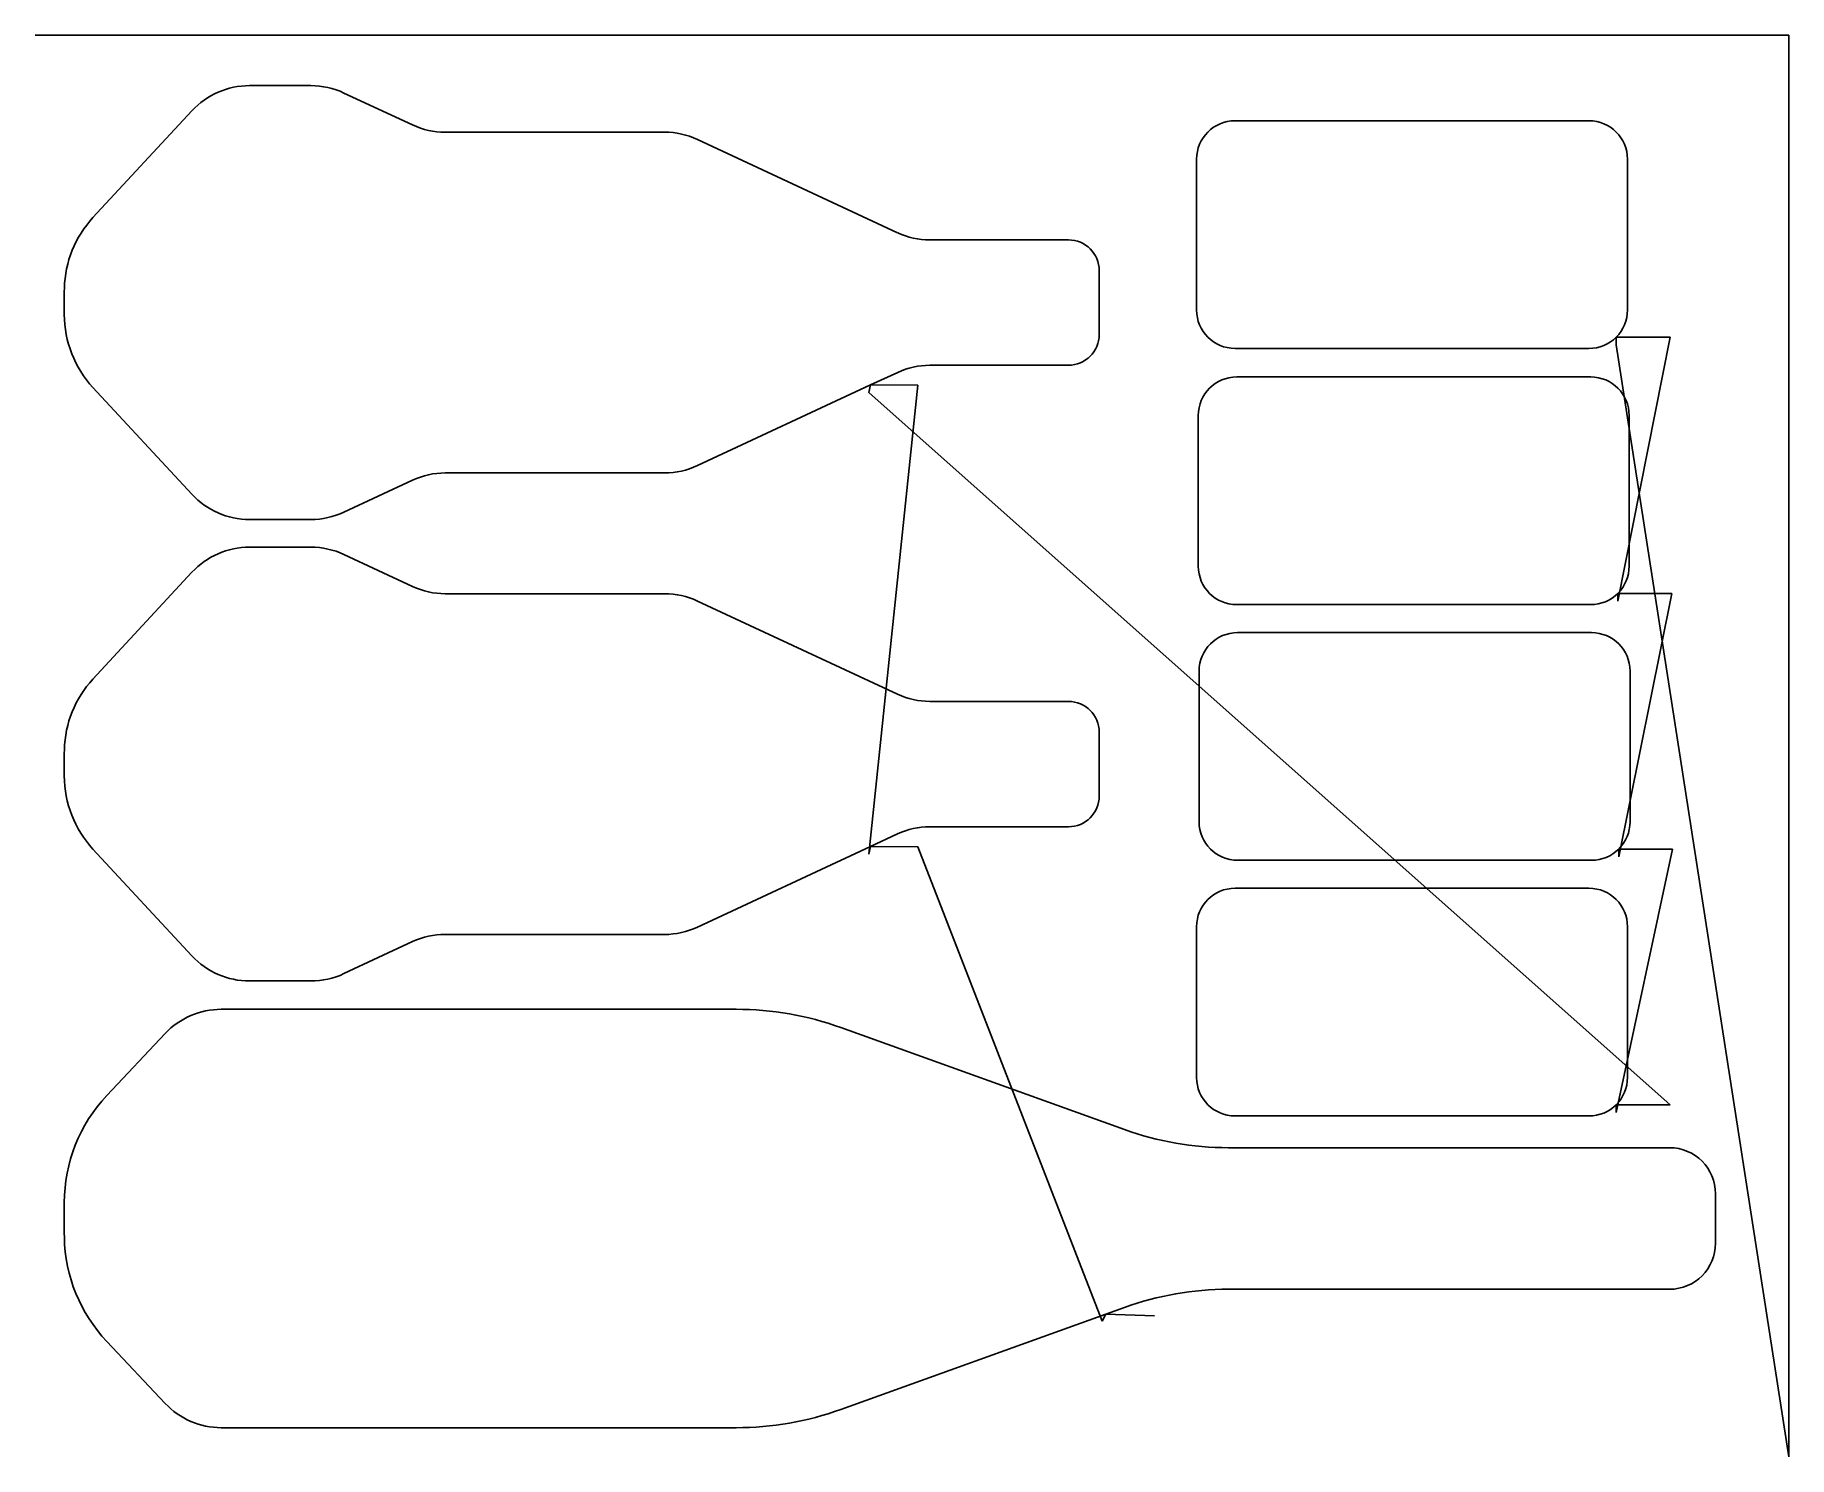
# Model space of a CAD drawing. Header units: metres. Extents: x 0 to 1140, y 0 to 924.
import ezdxf

# ---------------------------------------------------------------- set-up
doc = ezdxf.new("R2010")
doc.units = ezdxf.units.M

msp = doc.modelspace()

# ---------------------------------------------------------------- linework, layer by layer
at = {"layer": 'TOOL_0'}
for p, q in [((1.003, 924.267), (0.003, 924.267)), ((1139.669, 924.267), (1.003, 924.267)), ((1139.669, 0.996), (1139.669, 924.267)), ((139.326, 891.383), (179.166, 891.383)), ((200.72, 886.605), (245.298, 865.818)), ((37.64, 805.634), (101.906, 875.035)), ((779.757, 868.562), (1009.757, 868.562)), ((266.429, 861.133), (409.051, 861.133)), ((430.499, 856.378), (560.522, 795.747)), ((754.757, 745.562), (754.757, 843.562)), ((1034.757, 843.562), (1034.757, 745.562)), ((581.336, 791.133), (671.502, 791.133)), ((691.502, 771.133), (691.502, 729.633)), ((1009.757, 720.562), (779.757, 720.562)), ((1062.435, 727.884), (1027.435, 727.884)), ((1027.435, 727.884), (1027.435, 722.884)), ((1027.435, 722.884), (1139.669, -0.004)), ((1028.54, 556.337), (1062.435, 727.884)), ((671.502, 709.633), (581.337, 709.633)), ((542.956, 696.829), (430.498, 644.389)), ((541.795, 391.829), (573.708, 696.625)), ((542.958, 696.828), (541.797, 691.834)), ((573.708, 696.625), (542.956, 696.829)), ((560.523, 705.019), (542.958, 696.828)), ((780.862, 702.015), (1010.862, 702.015)), ((101.906, 625.733), (37.64, 695.134)), ((541.797, 691.834), (1062.435, 228.982)), ((755.862, 579.015), (755.862, 677.015)), ((1035.862, 677.015), (1035.862, 579.015)), ((409.05, 639.634), (266.428, 639.634)), ((245.297, 634.949), (200.719, 614.162)), ((179.165, 609.384), (139.326, 609.384)), ((139.324, 591.378), (179.164, 591.378)), ((200.718, 586.6), (245.296, 565.813)), ((37.638, 505.629), (101.904, 575.03)), ((266.427, 561.128), (409.049, 561.128)), ((1063.54, 561.337), (1028.54, 561.337)), ((1028.54, 561.337), (1028.54, 556.337)), ((1029.093, 390.159), (1063.54, 561.337)), ((430.497, 556.373), (560.52, 495.742)), ((1010.862, 554.015), (780.862, 554.015)), ((781.415, 535.837), (1011.415, 535.837)), ((756.415, 412.837), (756.415, 510.837)), ((1036.415, 510.837), (1036.415, 412.837)), ((581.334, 491.128), (671.5, 491.128)), ((691.5, 471.128), (691.5, 429.628)), ((560.521, 405.014), (542.956, 396.823)), ((671.5, 409.628), (581.335, 409.628)), ((101.904, 325.728), (37.638, 395.129)), ((542.954, 396.824), (430.496, 344.384)), ((542.956, 396.823), (541.795, 391.829)), ((573.706, 396.62), (542.954, 396.824)), ((693.392, 88.193), (573.706, 396.62)), ((1011.415, 387.837), (781.415, 387.837)), ((1027.435, 223.982), (1064.093, 395.159)), ((1064.093, 395.159), (1029.093, 395.159)), ((1029.093, 395.159), (1029.093, 390.159)), ((779.757, 369.66), (1009.757, 369.66)), ((754.757, 246.66), (754.757, 344.66)), ((1034.757, 344.66), (1034.757, 246.66)), ((245.295, 334.944), (200.717, 314.157)), ((409.048, 339.629), (266.426, 339.629)), ((179.163, 309.379), (139.324, 309.379)), ((120.985, 290.999), (455.596, 290.999)), ((46.588, 234.906), (84.575, 275.267)), ((523.679, 279.117), (707.998, 212.762)), ((1062.435, 228.982), (1027.435, 228.982)), ((1027.435, 228.982), (1027.435, 223.982)), ((1009.757, 221.66), (779.757, 221.66)), ((775.402, 200.999), (1061.999, 200.999)), ((1091.999, 170.999), (1091.999, 138.999)), ((1061.999, 108.999), (775.403, 108.999)), ((695.725, 92.819), (523.679, 30.882)), ((695.725, 92.818), (693.392, 88.193)), ((707.998, 97.236), (695.725, 92.818)), ((727.487, 91.735), (695.725, 92.819)), ((84.575, 34.732), (46.588, 75.093)), ((455.595, 19), (120.985, 19)), ((1139.669, -0.004), (1139.669, 0.996)), ((1139.669, 0.996), (1139.669, -0.004)), ((1139.669, -0.004), (1139.669, 0.996))]:
    msp.add_line(p, q, dxfattribs=at)
for centre, radius, start, end in [((139.326, 840.383), 51, 90, 137.199423), ((179.166, 840.383), 51, 64.999667, 90), ((779.757, 843.562), 25, 90, 180), ((1009.757, 843.562), 25, 0, 90), ((266.429, 911.133), 50, 244.999721, 270), ((409.051, 810.383), 50.75, 64.999817, 90), ((89.069, 758.046), 70.069, 137.221465, 178.638389), ((581.336, 840.383), 49.25, 245.000115, 270), ((671.502, 771.133), 20, 0, 90), ((747.752, 750.384), 728.792, 179.266715, 180.604501), ((89.001, 742.695), 70, 180, 222.800116), ((779.757, 745.562), 25, 180, 270), ((1009.757, 745.562), 25, 315, 0), ((671.502, 729.633), 20, 270, 0), ((1009.757, 745.562), 25, 270, 315), ((581.337, 660.383), 49.25, 90, 114.999885), ((780.862, 677.015), 25, 90, 180), ((1010.862, 677.015), 25, 0, 90), ((266.428, 589.634), 50, 90, 115.000279), ((409.05, 690.384), 50.75, 270, 295.000183), ((139.326, 660.384), 51, 222.799753, 270), ((179.165, 660.384), 51, 270, 295.000333), ((139.324, 540.378), 51, 90, 137.199423), ((179.164, 540.378), 51, 64.999667, 90), ((780.862, 579.015), 25, 180, 270), ((1010.862, 579.015), 25, 315, 0), ((266.427, 611.128), 50, 244.999721, 270), ((409.049, 510.378), 50.75, 64.999817, 90), ((1010.862, 579.015), 25, 270, 315), ((781.415, 510.837), 25, 90, 180), ((1011.415, 510.837), 25, 0, 90), ((89.067, 458.041), 70.069, 137.221465, 178.638389), ((581.334, 540.378), 49.25, 245.000115, 270), ((671.5, 471.128), 20, 0, 90), ((747.75, 450.379), 728.792, 179.266715, 180.604501), ((88.999, 442.69), 70, 180, 222.800116), ((671.5, 429.628), 20, 270, 0), ((781.415, 412.837), 25, 180, 270), ((1011.415, 412.837), 25, 315, 0), ((581.335, 360.378), 49.25, 90, 114.999885), ((1011.415, 412.837), 25, 270, 315), ((779.757, 344.66), 25, 90, 180), ((1009.757, 344.66), 25, 0, 90), ((409.048, 390.379), 50.75, 270, 295.000183), ((266.426, 289.629), 50, 90, 115.000279), ((139.324, 360.379), 51, 222.799753, 270), ((179.163, 360.379), 51, 270, 295.000333), ((121.009, 240.943), 50.056, 90.027471, 136.708051), ((455.596, 89.999), 201, 70.200984, 90), ((779.757, 246.66), 25, 180, 270), ((1009.757, 246.66), 25, 315, 0), ((120.563, 165.317), 101.563, 136.74989, 179.982512), ((1009.757, 246.66), 25, 270, 315), ((775.403, 399.999), 199, 250.20121, 269.999712), ((1061.999, 170.999), 30, 0, 90), ((1188.89, 155.001), 1169.936, 179.493265, 180.602776), ((120.5, 144.658), 101.5, 181.109293, 223.26461), ((1061.999, 138.999), 30, 270, 0), ((775.403, -90.001), 199, 90, 109.79879), ((121.009, 69.055), 50.055, 223.291116, 269.972528), ((455.596, 220), 201, 269.999715, 289.799016)]:
    msp.add_arc(centre, radius, start, end, dxfattribs=at)

doc.saveas('drawing.dxf')
